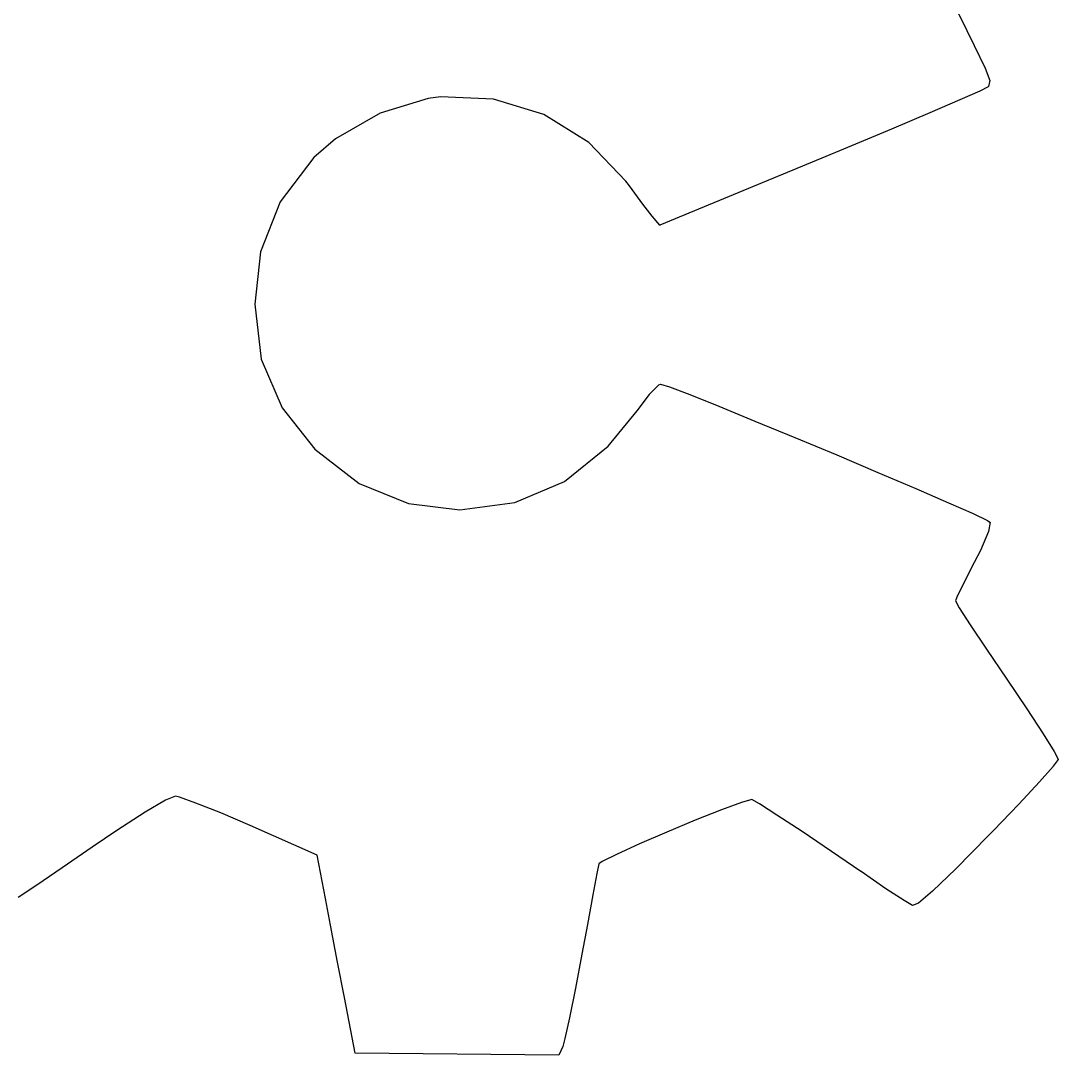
# Model space of a CAD drawing. Extents: x 51 to 149, y -134 to -32.
# Drawn here: x 106.53 to 114.22, y -86.85 to -79.18 of the extents above; entities that cross this region are included whole.
import ezdxf

# ---------------------------------------------------------------- set-up
doc = ezdxf.new("R2010")
doc.units = 0
doc.header["$MEASUREMENT"] = 0
doc.layers.add('BLACK', color=7, linetype='CONTINUOUS')

msp = doc.modelspace()

# ---------------------------------------------------------------- linework, layer by layer
at = {"layer": 'BLACK', "linetype": 'CONTINUOUS'}
for p, q in [((113.481, -79.123), (113.542, -79.25)), ((113.542, -79.25), (113.598, -79.3617)), ((113.598, -79.3617), (113.598, -79.3617)), ((113.598, -79.3617), (113.598, -79.3617)), ((113.598, -79.3617), (113.679, -79.5294)), ((113.679, -79.5294), (113.679, -79.5294)), ((113.679, -79.5294), (113.679, -79.5295)), ((113.679, -79.5295), (113.712, -79.6209)), ((113.701, -79.6682), (113.64, -79.6987)), ((113.704, -79.6655), (113.701, -79.668)), ((113.701, -79.668), (113.701, -79.6681)), ((113.701, -79.6681), (113.701, -79.6682)), ((113.712, -79.6216), (113.704, -79.6648)), ((113.704, -79.6648), (113.704, -79.6649)), ((113.704, -79.6649), (113.704, -79.6651)), ((113.704, -79.6651), (113.704, -79.6651)), ((113.704, -79.6651), (113.704, -79.6652)), ((113.704, -79.6652), (113.704, -79.6653)), ((113.704, -79.6653), (113.704, -79.6655)), ((113.712, -79.6209), (113.712, -79.6211)), ((113.712, -79.6211), (113.712, -79.6212)), ((113.712, -79.6212), (113.712, -79.6213)), ((113.712, -79.6213), (113.712, -79.6214)), ((113.712, -79.6214), (113.712, -79.6215)), ((113.712, -79.6215), (113.712, -79.6216)), ((109.642, -79.742), (109.55, -79.7547)), ((110.033, -79.7598), (109.642, -79.742)), ((113.64, -79.6987), (113.49, -79.7648)), ((113.64, -79.6987), (113.64, -79.6987)), ((113.64, -79.6987), (113.64, -79.6987)), ((109.55, -79.7547), (109.195, -79.8639)), ((110.406, -79.874), (110.033, -79.7598)), ((113.49, -79.7648), (113.267, -79.8613)), ((113.49, -79.7648), (113.49, -79.7648)), ((113.49, -79.7648), (113.49, -79.7648)), ((109.195, -79.8639), (108.863, -80.0542)), ((110.741, -80.0796), (110.406, -79.874)), ((113.267, -79.8613), (112.985, -79.9807)), ((113.267, -79.8613), (113.267, -79.8613)), ((113.267, -79.8613), (113.267, -79.8613)), ((112.985, -79.9807), (112.657, -80.1179)), ((112.985, -79.9807), (112.985, -79.9807)), ((112.985, -79.9807), (112.985, -79.9807)), ((108.863, -80.0542), (108.703, -80.1912)), ((111.015, -80.3664), (110.741, -80.0796)), ((112.657, -80.1179), (112.467, -80.1966)), ((112.657, -80.1179), (112.657, -80.1179)), ((112.657, -80.1179), (112.657, -80.1179)), ((108.703, -80.1912), (108.454, -80.5212)), ((112.467, -80.1966), (111.268, -80.6944)), ((112.467, -80.1966), (112.467, -80.1966)), ((111.043, -80.4019), (111.015, -80.3664)), ((111.142, -80.5365), (111.043, -80.4019)), ((108.454, -80.5212), (108.307, -80.8917)), ((111.142, -80.5366), (111.142, -80.5365)), ((111.142, -80.5365), (111.142, -80.5365)), ((111.21, -80.6255), (111.142, -80.5366)), ((111.266, -80.6941), (111.21, -80.6255)), ((111.21, -80.6255), (111.21, -80.6255)), ((111.21, -80.6255), (111.21, -80.6255)), ((111.266, -80.6942), (111.266, -80.6941)), ((111.266, -80.6943), (111.266, -80.6942)), ((111.267, -80.6943), (111.266, -80.6943)), ((111.267, -80.6944), (111.267, -80.6943)), ((111.267, -80.6945), (111.267, -80.6944)), ((111.267, -80.6944), (111.267, -80.6944)), ((111.268, -80.6945), (111.267, -80.6945)), ((111.267, -80.6945), (111.267, -80.6945)), ((111.267, -80.6945), (111.267, -80.6945)), ((111.267, -80.6945), (111.267, -80.6945)), ((111.267, -80.6945), (111.267, -80.6945)), ((111.267, -80.6945), (111.267, -80.6945)), ((111.267, -80.6945), (111.267, -80.6945)), ((111.268, -80.6944), (111.268, -80.6945)), ((108.307, -80.8917), (108.264, -81.28)), ((108.264, -81.28), (108.312, -81.6861)), ((108.312, -81.6861), (108.467, -82.0464)), ((111.19, -81.9471), (111.259, -81.876)), ((111.259, -81.8757), (111.272, -81.8706)), ((111.259, -81.8758), (111.259, -81.8757)), ((111.259, -81.8757), (111.259, -81.8757)), ((111.259, -81.8759), (111.259, -81.8758)), ((111.259, -81.876), (111.259, -81.8759)), ((111.259, -81.876), (111.259, -81.876)), ((111.259, -81.876), (111.259, -81.876)), ((111.272, -81.8706), (111.272, -81.8706)), ((111.272, -81.8706), (111.272, -81.8706)), ((111.272, -81.8706), (111.272, -81.8706)), ((111.272, -81.8706), (111.272, -81.8706)), ((111.272, -81.8706), (111.272, -81.8706)), ((111.272, -81.8706), (111.273, -81.8706)), ((111.273, -81.8706), (111.339, -81.8909)), ((111.339, -81.8909), (111.339, -81.8909)), ((111.339, -81.8909), (111.339, -81.891)), ((111.339, -81.891), (111.489, -81.9494)), ((111.099, -82.0692), (111.19, -81.9473)), ((111.19, -81.9472), (111.19, -81.9471)), ((111.19, -81.9473), (111.19, -81.9472)), ((111.489, -81.9494), (111.489, -81.9494)), ((111.489, -81.9494), (111.489, -81.9494)), ((111.489, -81.9494), (111.705, -82.0357)), ((108.467, -82.0464), (108.71, -82.3535)), ((111.705, -82.0357), (111.705, -82.0357)), ((111.705, -82.0357), (111.705, -82.0357)), ((111.705, -82.0357), (111.971, -82.145)), ((110.885, -82.3307), (111.099, -82.0692)), ((111.971, -82.145), (112.268, -82.2669)), ((112.268, -82.2669), (112.268, -82.2669)), ((112.268, -82.2669), (112.268, -82.2669)), ((112.268, -82.2669), (112.578, -82.3964)), ((108.71, -82.3535), (109.038, -82.6073)), ((110.56, -82.5921), (110.885, -82.3307)), ((112.578, -82.3964), (112.578, -82.3964)), ((112.578, -82.3964), (112.578, -82.3964)), ((112.578, -82.3964), (112.883, -82.526)), ((112.883, -82.526), (112.883, -82.526)), ((112.883, -82.526), (113.165, -82.6454)), ((109.038, -82.6073), (109.403, -82.757)), ((110.192, -82.7494), (110.56, -82.5921)), ((113.165, -82.6454), (113.165, -82.6454)), ((113.165, -82.6454), (113.165, -82.6454)), ((113.165, -82.6454), (113.406, -82.752)), ((109.403, -82.757), (109.784, -82.8027)), ((109.784, -82.8027), (110.192, -82.7494)), ((113.406, -82.752), (113.406, -82.752)), ((113.406, -82.752), (113.589, -82.8308)), ((113.589, -82.8308), (113.589, -82.8308)), ((113.589, -82.8308), (113.589, -82.8308)), ((113.589, -82.8308), (113.696, -82.8816)), ((113.696, -82.8816), (113.696, -82.8817)), ((113.696, -82.8817), (113.696, -82.8817)), ((113.696, -82.8817), (113.714, -82.8944)), ((113.715, -82.8957), (113.702, -82.9643)), ((113.714, -82.8944), (113.714, -82.8944)), ((113.714, -82.8944), (113.714, -82.8945)), ((113.714, -82.8945), (113.714, -82.8946)), ((113.714, -82.8946), (113.714, -82.8947)), ((113.714, -82.8947), (113.714, -82.8948)), ((113.714, -82.8948), (113.714, -82.8948)), ((113.714, -82.8948), (113.714, -82.895)), ((113.714, -82.895), (113.714, -82.8951)), ((113.714, -82.8951), (113.714, -82.8952)), ((113.714, -82.8952), (113.715, -82.8952)), ((113.715, -82.8952), (113.715, -82.8954)), ((113.715, -82.8954), (113.715, -82.8956)), ((113.715, -82.8956), (113.715, -82.8956)), ((113.715, -82.8956), (113.715, -82.8957)), ((113.702, -82.9645), (113.643, -83.1042)), ((113.702, -82.9643), (113.702, -82.9644)), ((113.702, -82.9644), (113.702, -82.9645)), ((113.643, -83.1043), (113.598, -83.1932)), ((113.643, -83.1042), (113.643, -83.1043)), ((113.643, -83.1043), (113.643, -83.1043)), ((113.598, -83.1932), (113.519, -83.3456)), ((113.598, -83.1932), (113.598, -83.1932)), ((113.519, -83.3456), (113.468, -83.4496)), ((113.468, -83.4496), (113.458, -83.477)), ((113.458, -83.477), (113.486, -83.5298)), ((113.486, -83.5298), (113.567, -83.6567)), ((113.567, -83.6567), (113.689, -83.8371)), ((113.689, -83.8371), (113.689, -83.8371)), ((113.689, -83.8371), (113.839, -84.058)), ((113.839, -84.058), (113.839, -84.0581)), ((113.839, -84.0581), (113.839, -84.0581)), ((113.839, -84.0581), (113.986, -84.279)), ((113.986, -84.279), (113.986, -84.279)), ((113.986, -84.279), (113.986, -84.279)), ((113.986, -84.279), (114.108, -84.4645)), ((114.108, -84.4645), (114.108, -84.4645)), ((114.108, -84.4645), (114.108, -84.4645)), ((114.108, -84.4645), (114.189, -84.594)), ((114.22, -84.6539), (114.182, -84.7047)), ((114.189, -84.594), (114.189, -84.5941)), ((114.189, -84.5941), (114.189, -84.5941)), ((114.189, -84.5941), (114.22, -84.6525)), ((114.22, -84.6525), (114.22, -84.6526)), ((114.22, -84.6526), (114.22, -84.6526)), ((114.22, -84.6526), (114.22, -84.6528)), ((114.22, -84.6528), (114.22, -84.653)), ((114.22, -84.653), (114.22, -84.653)), ((114.22, -84.653), (114.22, -84.6531)), ((114.22, -84.6531), (114.22, -84.6532)), ((114.22, -84.6532), (114.22, -84.6534)), ((114.22, -84.6534), (114.22, -84.6534)), ((114.22, -84.6534), (114.22, -84.6535)), ((114.22, -84.6535), (114.22, -84.6536)), ((114.22, -84.6536), (114.22, -84.6538)), ((114.22, -84.6538), (114.22, -84.6538)), ((114.22, -84.6538), (114.22, -84.6539)), ((114.182, -84.7048), (114.08, -84.8191)), ((114.182, -84.7047), (114.182, -84.7047)), ((114.182, -84.7047), (114.182, -84.7048)), ((114.08, -84.8191), (113.928, -84.9842)), ((114.08, -84.8191), (114.08, -84.8191)), ((114.08, -84.8191), (114.08, -84.8191)), ((107.603, -84.9565), (107.453, -85.0454)), ((107.676, -84.9262), (107.603, -84.9565)), ((107.706, -84.9337), (107.676, -84.9262)), ((107.828, -84.9769), (107.706, -84.9337)), ((111.872, -84.9718), (111.725, -85.0277)), ((111.95, -84.9517), (111.872, -84.9718)), ((112.006, -84.9819), (111.95, -84.9517)), ((107.453, -85.0454), (107.242, -85.1799)), ((108.013, -85.0505), (107.828, -84.9769)), ((108.231, -85.1445), (108.013, -85.0505)), ((111.725, -85.0277), (111.529, -85.1039)), ((111.725, -85.0277), (111.725, -85.0277)), ((112.135, -85.0657), (112.006, -84.9819)), ((113.928, -84.9842), (113.74, -85.1798)), ((113.928, -84.9842), (113.928, -84.9842)), ((113.928, -84.9842), (113.928, -84.9842)), ((111.529, -85.1039), (111.319, -85.1928)), ((112.321, -85.1876), (112.135, -85.0657)), ((112.135, -85.0657), (112.135, -85.0657)), ((107.242, -85.1799), (107.059, -85.3044)), ((108.726, -85.3627), (108.231, -85.1445)), ((108.231, -85.1445), (108.231, -85.1445)), ((111.319, -85.1928), (111.115, -85.2791)), ((111.319, -85.1928), (111.319, -85.1928)), ((112.539, -85.3349), (112.321, -85.1876)), ((113.74, -85.1798), (113.701, -85.2204)), ((111.115, -85.2791), (110.945, -85.3578)), ((113.701, -85.2204), (113.46, -85.4643)), ((113.701, -85.2204), (113.701, -85.2204)), ((113.701, -85.2204), (113.701, -85.2204)), ((107.059, -85.3044), (106.838, -85.4568)), ((110.945, -85.3578), (110.839, -85.4111)), ((112.757, -85.4847), (112.539, -85.3349)), ((112.539, -85.3349), (112.539, -85.3349)), ((108.789, -85.6846), (108.726, -85.3627)), ((110.816, -85.4285), (110.801, -85.4992)), ((110.839, -85.4111), (110.816, -85.4285)), ((106.838, -85.4568), (106.648, -85.5863)), ((106.838, -85.4568), (106.838, -85.4568)), ((106.838, -85.4568), (106.838, -85.4568)), ((110.801, -85.4992), (110.771, -85.6566)), ((112.758, -85.4847), (112.757, -85.4847)), ((112.943, -85.6117), (112.758, -85.4847)), ((113.46, -85.4643), (113.287, -85.6294)), ((113.46, -85.4643), (113.46, -85.4643)), ((113.46, -85.4643), (113.46, -85.4643)), ((106.648, -85.5864), (106.511, -85.6778)), ((106.648, -85.5863), (106.648, -85.5864)), ((106.648, -85.5864), (106.648, -85.5864)), ((110.771, -85.6566), (110.73, -85.8776)), ((112.943, -85.6118), (112.943, -85.6117)), ((113.078, -85.6981), (112.943, -85.6118)), ((112.943, -85.6118), (112.943, -85.6118)), ((113.287, -85.6294), (113.183, -85.7183)), ((113.287, -85.6294), (113.287, -85.6294)), ((113.287, -85.6294), (113.287, -85.6294)), ((108.825, -85.8827), (108.789, -85.6846)), ((113.139, -85.7362), (113.078, -85.6981)), ((113.078, -85.6981), (113.078, -85.6981)), ((113.078, -85.6981), (113.078, -85.6981)), ((113.139, -85.7363), (113.139, -85.7362)), ((113.139, -85.7364), (113.139, -85.7363)), ((113.14, -85.7364), (113.139, -85.7364)), ((113.139, -85.7364), (113.139, -85.7364)), ((113.139, -85.7364), (113.139, -85.7364)), ((113.139, -85.7364), (113.139, -85.7364)), ((113.139, -85.7364), (113.139, -85.7364)), ((113.139, -85.7364), (113.139, -85.7364)), ((113.139, -85.7364), (113.139, -85.7364)), ((113.183, -85.7186), (113.14, -85.7363)), ((113.14, -85.7363), (113.14, -85.7364)), ((113.183, -85.7183), (113.183, -85.7184)), ((113.183, -85.7184), (113.183, -85.7186)), ((108.878, -86.157), (108.825, -85.8827)), ((108.825, -85.8827), (108.825, -85.8827)), ((108.825, -85.8827), (108.825, -85.8827)), ((110.73, -85.8776), (110.689, -86.0961)), ((110.73, -85.8776), (110.73, -85.8776)), ((110.689, -86.0961), (110.641, -86.3501)), ((110.689, -86.0961), (110.689, -86.0961)), ((110.689, -86.0961), (110.689, -86.0961)), ((108.929, -86.4187), (108.878, -86.157)), ((110.641, -86.3501), (110.598, -86.5685)), ((110.641, -86.3501), (110.641, -86.3501)), ((110.641, -86.3501), (110.641, -86.3501)), ((109.008, -86.8301), (108.929, -86.4187)), ((108.929, -86.4187), (108.929, -86.4187)), ((110.598, -86.5686), (110.562, -86.721)), ((110.598, -86.5685), (110.598, -86.5685)), ((110.598, -86.5685), (110.598, -86.5686)), ((110.562, -86.721), (110.547, -86.7819)), ((110.562, -86.721), (110.562, -86.721)), ((110.562, -86.721), (110.562, -86.721)), ((110.547, -86.7822), (110.519, -86.8457)), ((110.547, -86.7819), (110.547, -86.782)), ((110.547, -86.782), (110.547, -86.7822)), ((109.008, -86.8303), (109.008, -86.8301)), ((109.008, -86.8305), (109.008, -86.8303)), ((109.008, -86.8306), (109.008, -86.8305)), ((109.008, -86.8305), (109.008, -86.8305)), ((109.008, -86.8307), (109.008, -86.8306)), ((109.008, -86.8309), (109.008, -86.8307)), ((109.009, -86.831), (109.008, -86.8309)), ((109.008, -86.8309), (109.008, -86.8309)), ((109.008, -86.8309), (109.008, -86.8309)), ((109.009, -86.8311), (109.009, -86.831)), ((109.009, -86.8312), (109.009, -86.8311)), ((109.009, -86.8311), (109.009, -86.8311)), ((109.009, -86.8311), (109.009, -86.8311)), ((109.009, -86.8311), (109.009, -86.8311)), ((110.518, -86.8464), (109.009, -86.8312)), ((110.519, -86.8463), (110.518, -86.8463)), ((110.518, -86.8463), (110.518, -86.8463)), ((110.518, -86.8463), (110.518, -86.8464)), ((110.518, -86.8464), (110.518, -86.8464)), ((110.518, -86.8464), (110.518, -86.8464)), ((110.518, -86.8464), (110.518, -86.8464)), ((110.519, -86.8457), (110.519, -86.8457)), ((110.519, -86.8457), (110.519, -86.8458)), ((110.519, -86.8458), (110.519, -86.8459)), ((110.519, -86.8459), (110.519, -86.846)), ((110.519, -86.846), (110.519, -86.8461)), ((110.519, -86.8461), (110.519, -86.8461)), ((110.519, -86.8461), (110.519, -86.8462)), ((110.519, -86.8462), (110.519, -86.8463))]:
    msp.add_line(p, q, dxfattribs=at)

doc.saveas('drawing.dxf')
